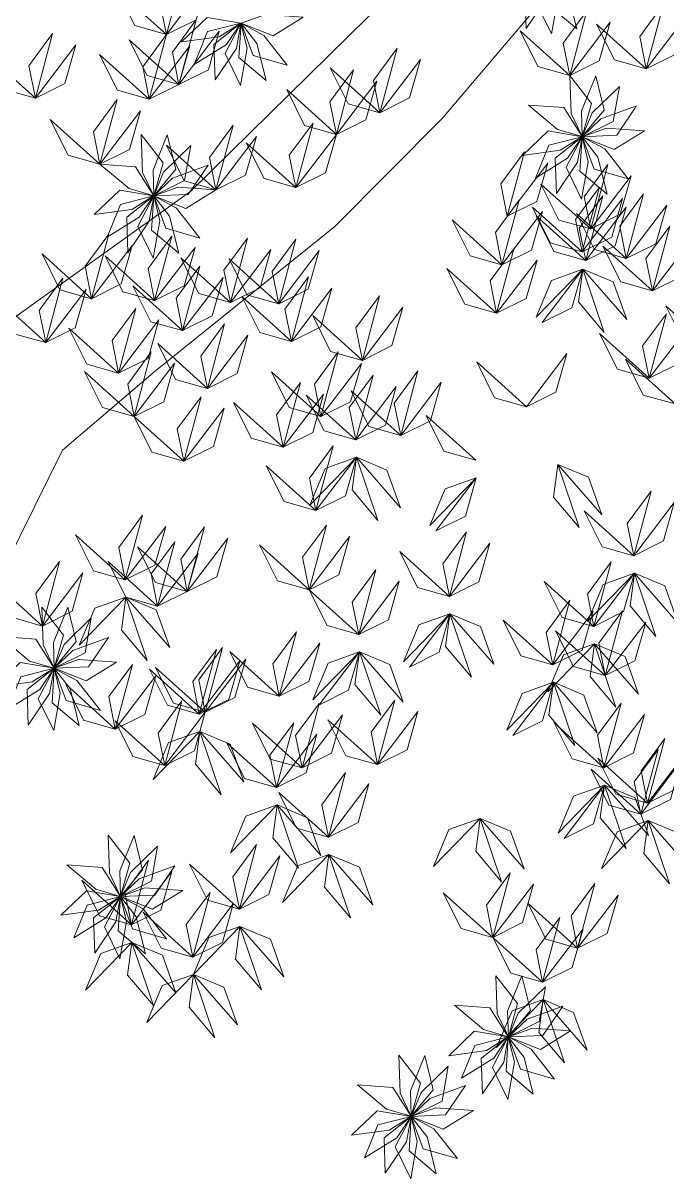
# Model space of a CAD drawing. Header units: inches. Extents: x -173 to 14008, y -3334 to 10368.
# Drawn here: x 9342 to 9399.7, y 554.3 to 658 of the extents above; entities that cross this region are included whole.
import ezdxf

# ---------------------------------------------------------------- set-up
doc = ezdxf.new("R2010")
doc.units = ezdxf.units.IN
doc.header["$MEASUREMENT"] = 0
doc.layers.add('ARREDAMENTO', color=8, linetype='Continuous', lineweight=18)

msp = doc.modelspace()

# ---------------------------------------------------------------- linework, layer by layer
at = {"layer": 'ARREDAMENTO', "linetype": 'Continuous', "lineweight": 0}
for points in [[(9385.27, 670.78), (9357, 642.95), (9337.07, 628.69)], [(9340.37, 609.36), (9345.48, 619.69), (9353.84, 626.82), (9369.91, 639.78), (9379.54, 649.48), (9391.1, 663.07)]]:
    msp.add_lwpolyline(points, dxfattribs=at)
at = {"layer": 'ARREDAMENTO', "lineweight": 0}
for points in [[(9354.82, 657), (9354.23, 659.9), (9356.36, 662.79), (9354.82, 657)], [(9354.82, 657), (9357.47, 658.32), (9358.45, 661.77), (9354.82, 657)], [(9387.07, 657.55), (9388.98, 660.37), (9389.38, 662.64), (9386.97, 660.73), (9387.07, 657.55)], [(9389.35, 657.05), (9389.94, 660.4), (9389.39, 662.64), (9387.96, 659.91), (9389.35, 657.05)], [(9391.63, 657.51), (9390.8, 660.82), (9389.39, 662.64), (9389.2, 659.56), (9391.63, 657.51)], [(9354.82, 657), (9351.97, 657.8), (9350.37, 661.02), (9354.82, 657)], [(9397.85, 653.92), (9397.27, 656.83), (9399.39, 659.72), (9397.85, 653.92)], [(9367.09, 658.57), (9363.69, 658.81), (9361.52, 658.02), (9364.38, 656.89), (9367.09, 658.57)], [(9390.99, 653.32), (9390.4, 656.23), (9392.53, 659.12), (9390.99, 653.32)], [(9397.85, 653.92), (9400.51, 655.24), (9401.48, 658.69), (9397.85, 653.92)], [(9355.93, 652.52), (9355.35, 655.43), (9357.47, 658.32), (9355.93, 652.52)], [(9356.16, 656.34), (9359.54, 656.81), (9361.5, 658.03), (9358.46, 658.54), (9356.16, 656.34)], [(9357.31, 654.31), (9360.2, 656.12), (9361.5, 658.03), (9358.51, 657.26), (9357.31, 654.31)], [(9359.19, 652.93), (9361.09, 655.75), (9361.5, 658.02), (9359.08, 656.11), (9359.19, 652.93)], [(9361.46, 652.42), (9362.05, 655.78), (9361.5, 658.02), (9360.07, 655.29), (9361.46, 652.42)], [(9363.75, 652.89), (9362.92, 656.2), (9361.51, 658.02), (9361.31, 654.94), (9363.75, 652.89)], [(9365.64, 654.24), (9363.54, 656.93), (9361.51, 658.02), (9362.59, 655.13), (9365.64, 654.24)], [(9390.99, 653.32), (9393.64, 654.64), (9394.62, 658.1), (9390.99, 653.32)], [(9397.85, 653.92), (9395, 654.73), (9393.4, 657.94), (9397.85, 653.92)], [(9343.06, 651.29), (9342.47, 654.2), (9344.6, 657.09), (9343.06, 651.29)], [(9353.28, 651.2), (9352.69, 654.11), (9354.82, 657), (9353.28, 651.2)], [(9355.93, 652.52), (9358.58, 653.84), (9359.56, 657.3), (9355.93, 652.52)], [(9390.99, 653.32), (9388.13, 654.13), (9386.53, 657.34), (9390.99, 653.32)], [(9343.06, 651.29), (9345.71, 652.61), (9346.69, 656.07), (9343.06, 651.29)], [(9355.93, 652.52), (9353.08, 653.33), (9351.48, 656.54), (9355.93, 652.52)], [(9353.28, 651.2), (9355.93, 652.52), (9356.91, 655.98), (9353.28, 651.2)], [(9373.97, 649.99), (9373.38, 652.89), (9375.51, 655.78), (9373.97, 649.99)], [(9343.06, 651.29), (9340.2, 652.1), (9338.6, 655.31), (9343.06, 651.29)], [(9353.28, 651.2), (9350.42, 652.01), (9348.82, 655.22), (9353.28, 651.2)], [(9373.97, 649.99), (9376.62, 651.31), (9377.6, 654.76), (9373.97, 649.99)], [(9370.06, 648.04), (9369.47, 650.95), (9371.6, 653.84), (9370.06, 648.04)], [(9373.97, 649.99), (9371.11, 650.79), (9369.51, 654), (9373.97, 649.99)], [(9370.06, 648.04), (9372.71, 649.36), (9373.69, 652.81), (9370.06, 648.04)], [(9390.99, 653.32), (9391.11, 649.92), (9392.11, 647.84), (9392.94, 650.81), (9390.99, 653.32)], [(9393.32, 653.3), (9392.04, 650.14), (9392.11, 647.84), (9394.08, 650.21), (9393.32, 653.3)], [(9370.06, 648.04), (9367.21, 648.85), (9365.61, 652.06), (9370.06, 648.04)], [(9395.44, 652.34), (9392.99, 649.97), (9392.12, 647.83), (9394.88, 649.21), (9395.44, 652.34)], [(9348.85, 645.37), (9348.27, 648.27), (9350.39, 651.16), (9348.85, 645.37)], [(9387.28, 650.67), (9389.89, 648.48), (9392.1, 647.84), (9390.45, 650.44), (9387.28, 650.67)], [(9396.98, 650.59), (9393.78, 649.43), (9392.12, 647.83), (9395.2, 647.96), (9396.98, 650.59)], [(9348.85, 645.37), (9346, 646.17), (9344.4, 649.39), (9348.85, 645.37)], [(9348.85, 645.37), (9351.51, 646.69), (9352.48, 650.14), (9348.85, 645.37)], [(9359.26, 643.07), (9358.68, 645.97), (9360.8, 648.86), (9359.26, 643.07)], [(9366.43, 643.27), (9365.84, 646.17), (9367.97, 649.06), (9366.43, 643.27)], [(9386.76, 646.14), (9390.14, 646.62), (9392.1, 647.83), (9389.06, 648.35), (9386.76, 646.14)], [(9397.69, 648.37), (9394.29, 648.61), (9392.12, 647.83), (9394.98, 646.69), (9397.69, 648.37)], [(9352.56, 648.02), (9352.68, 644.61), (9353.69, 642.53), (9354.52, 645.5), (9352.56, 648.02)], [(9354.89, 648), (9353.62, 644.84), (9353.69, 642.53), (9355.65, 644.91), (9354.89, 648)], [(9359.26, 643.07), (9361.92, 644.39), (9362.89, 647.84), (9359.26, 643.07)], [(9366.43, 643.27), (9363.58, 644.07), (9361.98, 647.29), (9366.43, 643.27)], [(9366.43, 643.27), (9369.08, 644.59), (9370.06, 648.04), (9366.43, 643.27)], [(9387.91, 644.11), (9390.8, 645.92), (9392.1, 647.83), (9389.11, 647.06), (9387.91, 644.11)], [(9389.79, 642.73), (9391.69, 645.55), (9392.1, 647.82), (9389.68, 645.91), (9389.79, 642.73)], [(9392.06, 642.23), (9392.65, 645.58), (9392.1, 647.82), (9390.67, 645.09), (9392.06, 642.23)], [(9394.35, 642.69), (9393.52, 646), (9392.11, 647.82), (9391.91, 644.74), (9394.35, 642.69)], [(9396.24, 644.05), (9394.14, 646.73), (9392.11, 647.82), (9393.19, 644.93), (9396.24, 644.05)], [(9357.01, 647.03), (9354.56, 644.66), (9353.69, 642.53), (9356.45, 643.9), (9357.01, 647.03)], [(9359.26, 643.07), (9356.41, 643.87), (9354.81, 647.08), (9359.26, 643.07)], [(9385.39, 640.69), (9384.8, 643.6), (9386.93, 646.49), (9385.39, 640.69)], [(9348.85, 645.37), (9351.46, 643.18), (9353.68, 642.53), (9352.03, 645.14), (9348.85, 645.37)], [(9358.56, 645.29), (9355.36, 644.12), (9353.69, 642.53), (9356.77, 642.65), (9358.56, 645.29)], [(9385.39, 640.69), (9388.04, 642.01), (9389.02, 645.46), (9385.39, 640.69)], [(9392.87, 639.55), (9392.28, 642.45), (9394.41, 645.34), (9392.87, 639.55)], [(9392.87, 639.55), (9395.52, 640.87), (9396.5, 644.32), (9392.87, 639.55)], [(9359.26, 643.07), (9355.86, 643.3), (9353.69, 642.52), (9356.56, 641.39), (9359.26, 643.07)], [(9392.87, 639.55), (9390.01, 640.35), (9388.41, 643.56), (9392.87, 639.55)], [(9392.1, 637.5), (9391.52, 640.41), (9393.65, 643.3), (9392.1, 637.5)], [(9348.34, 640.84), (9351.71, 641.31), (9353.67, 642.53), (9350.63, 643.04), (9348.34, 640.84)], [(9349.49, 638.81), (9352.38, 640.61), (9353.67, 642.52), (9350.69, 641.76), (9349.49, 638.81)], [(9351.36, 637.42), (9353.27, 640.25), (9353.68, 642.52), (9351.26, 640.6), (9351.36, 637.42)], [(9353.64, 636.92), (9354.23, 640.28), (9353.68, 642.52), (9352.25, 639.78), (9353.64, 636.92)], [(9355.92, 637.39), (9355.1, 640.69), (9353.68, 642.52), (9353.49, 639.44), (9355.92, 637.39)], [(9357.82, 638.74), (9355.72, 641.43), (9353.69, 642.52), (9354.76, 639.63), (9357.82, 638.74)], [(9384.91, 636.34), (9384.32, 639.25), (9386.45, 642.14), (9384.91, 636.34)], [(9392.42, 636.72), (9391.84, 639.63), (9393.96, 642.52), (9392.42, 636.72)], [(9392.1, 637.5), (9394.76, 638.82), (9395.73, 642.28), (9392.1, 637.5)], [(9396.06, 636.91), (9395.48, 639.81), (9397.61, 642.7), (9396.06, 636.91)], [(9384.91, 636.34), (9387.56, 637.66), (9388.54, 641.11), (9384.91, 636.34)], [(9392.1, 637.5), (9389.25, 638.31), (9387.65, 641.52), (9392.1, 637.5)], [(9392.42, 636.72), (9395.07, 638.05), (9396.05, 641.5), (9392.42, 636.72)], [(9396.06, 636.91), (9398.72, 638.23), (9399.69, 641.68), (9396.06, 636.91)], [(9384.91, 636.34), (9382.06, 637.15), (9380.46, 640.36), (9384.91, 636.34)], [(9392.42, 636.72), (9389.57, 637.53), (9387.97, 640.74), (9392.42, 636.72)], [(9396.06, 636.91), (9393.21, 637.71), (9391.61, 640.93), (9396.06, 636.91)], [(9348.11, 633.29), (9347.52, 636.2), (9349.65, 639.09), (9348.11, 633.29)], [(9398.42, 634), (9397.83, 636.9), (9399.96, 639.79), (9398.42, 634)], [(9348.11, 633.29), (9350.76, 634.62), (9351.74, 638.07), (9348.11, 633.29)], [(9353.76, 633.12), (9353.18, 636.02), (9355.31, 638.91), (9353.76, 633.12)], [(9360.56, 632.95), (9359.98, 635.85), (9362.1, 638.74), (9360.56, 632.95)], [(9364.89, 632.84), (9364.3, 635.74), (9366.43, 638.63), (9364.89, 632.84)], [(9398.42, 634), (9395.57, 634.8), (9393.97, 638.01), (9398.42, 634)], [(9398.42, 634), (9401.07, 635.32), (9402.05, 638.77), (9398.42, 634)], [(9348.11, 633.29), (9345.26, 634.1), (9343.66, 637.31), (9348.11, 633.29)], [(9353.76, 633.12), (9350.91, 633.92), (9349.31, 637.14), (9353.76, 633.12)], [(9353.76, 633.12), (9356.42, 634.44), (9357.39, 637.89), (9353.76, 633.12)], [(9360.56, 632.95), (9357.71, 633.75), (9356.11, 636.97), (9360.56, 632.95)], [(9360.56, 632.95), (9363.22, 634.27), (9364.19, 637.72), (9360.56, 632.95)], [(9364.89, 632.84), (9367.54, 634.16), (9368.52, 637.61), (9364.89, 632.84)], [(9384.43, 631.99), (9383.85, 634.89), (9385.97, 637.78), (9384.43, 631.99)], [(9356.27, 630.43), (9355.68, 633.33), (9357.81, 636.22), (9356.27, 630.43)], [(9364.89, 632.84), (9362.03, 633.64), (9360.44, 636.86), (9364.89, 632.84)], [(9384.43, 631.99), (9381.58, 632.79), (9379.98, 636.01), (9384.43, 631.99)], [(9384.43, 631.99), (9387.08, 633.31), (9388.06, 636.76), (9384.43, 631.99)], [(9392.16, 635.94), (9389.36, 634.94), (9387.98, 631.63), (9392.16, 635.94)], [(9388.52, 631.16), (9391.18, 632.48), (9392.16, 635.94), (9388.52, 631.16)], [(9392.16, 635.94), (9391.77, 633), (9394.08, 630.26), (9392.16, 635.94)], [(9392.16, 635.94), (9394.89, 634.8), (9396.1, 631.42), (9392.16, 635.94)], [(9343.99, 629.35), (9343.4, 632.25), (9345.53, 635.14), (9343.99, 629.35)], [(9356.27, 630.43), (9358.92, 631.75), (9359.9, 635.2), (9356.27, 630.43)], [(9366.03, 629.46), (9365.44, 632.36), (9367.57, 635.25), (9366.03, 629.46)], [(9343.99, 629.35), (9346.64, 630.67), (9347.62, 634.12), (9343.99, 629.35)], [(9356.27, 630.43), (9353.41, 631.23), (9351.81, 634.44), (9356.27, 630.43)], [(9366.03, 629.46), (9368.68, 630.78), (9369.66, 634.23), (9366.03, 629.46)], [(9343.99, 629.35), (9341.13, 630.15), (9339.53, 633.36), (9343.99, 629.35)], [(9366.03, 629.46), (9363.18, 630.26), (9361.58, 633.48), (9366.03, 629.46)], [(9372.39, 627.76), (9371.8, 630.67), (9373.93, 633.56), (9372.39, 627.76)], [(9350.52, 626.62), (9349.94, 629.53), (9352.07, 632.42), (9350.52, 626.62)], [(9350.52, 626.62), (9349.94, 629.53), (9352.07, 632.42), (9350.52, 626.62)], [(9372.39, 627.76), (9369.54, 628.57), (9367.94, 631.78), (9372.39, 627.76)], [(9372.39, 627.76), (9375.04, 629.08), (9376.02, 632.54), (9372.39, 627.76)], [(9398.12, 626.16), (9397.53, 629.06), (9399.66, 631.95), (9398.12, 626.16)], [(9404.07, 628.62), (9401.21, 629.43), (9399.61, 632.64), (9404.07, 628.62)], [(9350.52, 626.62), (9347.67, 627.43), (9346.07, 630.64), (9350.52, 626.62)], [(9350.52, 626.62), (9347.67, 627.43), (9346.07, 630.64), (9350.52, 626.62)], [(9350.52, 626.62), (9353.18, 627.94), (9354.15, 631.4), (9350.52, 626.62)], [(9350.52, 626.62), (9353.18, 627.94), (9354.15, 631.4), (9350.52, 626.62)], [(9358.5, 625.24), (9357.91, 628.15), (9360.04, 631.04), (9358.5, 625.24)], [(9398.12, 626.16), (9400.77, 627.48), (9401.75, 630.93), (9398.12, 626.16)], [(9358.5, 625.24), (9361.15, 626.57), (9362.13, 630.02), (9358.5, 625.24)], [(9398.12, 626.16), (9395.27, 626.96), (9393.67, 630.18), (9398.12, 626.16)], [(9358.5, 625.24), (9355.64, 626.05), (9354.04, 629.26), (9358.5, 625.24)], [(9351.92, 622.73), (9351.34, 625.63), (9353.46, 628.52), (9351.92, 622.73)], [(9368.68, 622.72), (9368.1, 625.63), (9370.22, 628.52), (9368.68, 622.72)], [(9387.1, 623.6), (9384.25, 624.41), (9382.65, 627.62), (9387.1, 623.6)], [(9387.1, 623.6), (9389.75, 624.92), (9390.73, 628.37), (9387.1, 623.6)], [(9400.44, 623.85), (9397.58, 624.65), (9395.98, 627.87), (9400.44, 623.85)], [(9351.92, 622.73), (9349.07, 623.53), (9347.47, 626.75), (9351.92, 622.73)], [(9351.92, 622.73), (9354.57, 624.05), (9355.55, 627.5), (9351.92, 622.73)], [(9368.68, 622.72), (9365.83, 623.53), (9364.23, 626.74), (9368.68, 622.72)], [(9368.68, 622.72), (9371.34, 624.04), (9372.31, 627.49), (9368.68, 622.72)], [(9375.83, 621.02), (9375.25, 623.93), (9377.38, 626.82), (9375.83, 621.02)], [(9365.28, 619.97), (9364.7, 622.87), (9366.83, 625.76), (9365.28, 619.97)], [(9371.8, 620.63), (9371.22, 623.54), (9373.35, 626.43), (9371.8, 620.63)], [(9375.83, 621.02), (9378.49, 622.34), (9379.46, 625.79), (9375.83, 621.02)], [(9356.37, 618.71), (9355.79, 621.61), (9357.92, 624.5), (9356.37, 618.71)], [(9365.28, 619.97), (9367.94, 621.29), (9368.91, 624.74), (9365.28, 619.97)], [(9371.8, 620.63), (9368.95, 621.44), (9367.35, 624.65), (9371.8, 620.63)], [(9375.83, 621.02), (9372.98, 621.83), (9371.38, 625.04), (9375.83, 621.02)], [(9371.8, 620.63), (9374.46, 621.95), (9375.43, 625.41), (9371.8, 620.63)], [(9356.37, 618.71), (9359.03, 620.03), (9360, 623.48), (9356.37, 618.71)], [(9365.28, 619.97), (9362.43, 620.77), (9360.83, 623.99), (9365.28, 619.97)], [(9356.37, 618.71), (9353.52, 619.51), (9351.92, 622.73), (9356.37, 618.71)], [(9382.56, 618.8), (9379.7, 619.61), (9378.1, 622.82), (9382.56, 618.8)], [(9368.22, 614.29), (9367.64, 617.2), (9369.77, 620.09), (9368.22, 614.29)], [(9368.22, 614.29), (9365.37, 615.1), (9363.77, 618.31), (9368.22, 614.29)], [(9371.86, 619.06), (9369.06, 618.07), (9367.68, 614.76), (9371.86, 619.06)], [(9368.22, 614.29), (9370.88, 615.61), (9371.86, 619.06), (9368.22, 614.29)], [(9368.22, 614.29), (9370.88, 615.61), (9371.86, 619.06), (9368.22, 614.29)], [(9371.86, 619.06), (9371.47, 616.13), (9373.78, 613.38), (9371.86, 619.06)], [(9371.86, 619.06), (9374.59, 617.92), (9375.8, 614.54), (9371.86, 619.06)], [(9389.93, 618.43), (9389.54, 615.49), (9391.85, 612.75), (9389.93, 618.43)], [(9389.93, 618.43), (9392.66, 617.29), (9393.87, 613.91), (9389.93, 618.43)], [(9382.61, 617.23), (9379.82, 616.24), (9378.43, 612.93), (9382.61, 617.23)], [(9378.98, 612.46), (9381.63, 613.78), (9382.61, 617.23), (9378.98, 612.46)], [(9396.74, 610.23), (9396.15, 613.13), (9398.28, 616.02), (9396.74, 610.23)], [(9396.74, 610.23), (9393.89, 611.03), (9392.29, 614.25), (9396.74, 610.23)], [(9396.74, 610.23), (9399.39, 611.55), (9400.37, 615), (9396.74, 610.23)], [(9351.13, 608.07), (9350.54, 610.97), (9352.67, 613.86), (9351.13, 608.07)], [(9351.13, 608.07), (9348.27, 608.88), (9346.67, 612.09), (9351.13, 608.07)], [(9351.13, 608.07), (9353.78, 609.39), (9354.76, 612.84), (9351.13, 608.07)], [(9356.69, 607.02), (9356.1, 609.92), (9358.23, 612.81), (9356.69, 607.02)], [(9367.62, 607.18), (9367.03, 610.09), (9369.16, 612.98), (9367.62, 607.18)], [(9380.2, 606.58), (9379.61, 609.49), (9381.74, 612.38), (9380.2, 606.58)], [(9356.69, 607.02), (9353.83, 607.82), (9352.23, 611.04), (9356.69, 607.02)], [(9354.03, 605.69), (9353.45, 608.6), (9355.57, 611.49), (9354.03, 605.69)], [(9356.69, 607.02), (9359.34, 608.34), (9360.32, 611.79), (9356.69, 607.02)], [(9367.62, 607.18), (9364.77, 607.99), (9363.17, 611.2), (9367.62, 607.18)], [(9367.62, 607.18), (9370.27, 608.51), (9371.25, 611.96), (9367.62, 607.18)], [(9380.2, 606.58), (9382.85, 607.9), (9383.83, 611.36), (9380.2, 606.58)], [(9354.03, 605.69), (9356.69, 607.02), (9357.66, 610.47), (9354.03, 605.69)], [(9380.2, 606.58), (9377.35, 607.39), (9375.75, 610.6), (9380.2, 606.58)], [(9343.69, 603.92), (9343.11, 606.83), (9345.23, 609.72), (9343.69, 603.92)], [(9354.03, 605.69), (9351.18, 606.5), (9349.58, 609.71), (9354.03, 605.69)], [(9372.07, 603.17), (9371.49, 606.07), (9373.61, 608.96), (9372.07, 603.17)], [(9393.16, 603.89), (9392.58, 606.79), (9394.7, 609.68), (9393.16, 603.89)], [(9343.69, 603.92), (9340.84, 604.73), (9339.24, 607.94), (9343.69, 603.92)], [(9343.69, 603.92), (9346.35, 605.24), (9347.32, 608.69), (9343.69, 603.92)], [(9372.07, 603.17), (9374.72, 604.49), (9375.7, 607.94), (9372.07, 603.17)], [(9393.16, 603.89), (9390.31, 604.69), (9388.71, 607.91), (9393.16, 603.89)], [(9396.79, 608.66), (9394, 607.66), (9392.62, 604.35), (9396.79, 608.66)], [(9393.16, 603.89), (9395.81, 605.21), (9396.79, 608.66), (9393.16, 603.89)], [(9396.79, 608.66), (9396.4, 605.72), (9398.72, 602.98), (9396.79, 608.66)], [(9396.79, 608.66), (9399.53, 607.52), (9400.73, 604.14), (9396.79, 608.66)], [(9372.07, 603.17), (9369.22, 603.97), (9367.62, 607.18), (9372.07, 603.17)], [(9351.18, 606.5), (9348.39, 605.51), (9347, 602.19), (9351.18, 606.5)], [(9351.18, 606.5), (9350.79, 603.56), (9353.1, 600.82), (9351.18, 606.5)], [(9351.18, 606.5), (9353.91, 605.36), (9355.12, 601.98), (9351.18, 606.5)], [(9389.46, 600.43), (9388.88, 603.34), (9391.01, 606.23), (9389.46, 600.43)], [(9343.63, 605.62), (9343.75, 602.22), (9344.76, 600.14), (9345.59, 603.11), (9343.63, 605.62)], [(9345.96, 605.6), (9344.69, 602.44), (9344.76, 600.14), (9346.73, 602.52), (9345.96, 605.6)], [(9380.25, 605.01), (9377.46, 604.02), (9376.08, 600.71), (9380.25, 605.01)], [(9376.62, 600.24), (9379.27, 601.56), (9380.25, 605.01), (9376.62, 600.24)], [(9380.25, 605.01), (9379.86, 602.08), (9382.18, 599.33), (9380.25, 605.01)], [(9380.25, 605.01), (9382.99, 603.87), (9384.19, 600.49), (9380.25, 605.01)], [(9389.46, 600.43), (9392.12, 601.75), (9393.09, 605.21), (9389.46, 600.43)], [(9394.18, 599.48), (9393.59, 602.39), (9395.72, 605.28), (9394.18, 599.48)], [(9348.08, 604.64), (9345.63, 602.27), (9344.76, 600.14), (9347.52, 601.51), (9348.08, 604.64)], [(9389.46, 600.43), (9386.61, 601.24), (9385.01, 604.45), (9389.46, 600.43)], [(9394.18, 599.48), (9396.83, 600.8), (9397.81, 604.25), (9394.18, 599.48)], [(9339.92, 602.97), (9342.53, 600.78), (9344.75, 600.14), (9343.1, 602.74), (9339.92, 602.97)], [(9349.63, 602.89), (9346.43, 601.73), (9344.76, 600.13), (9347.84, 600.26), (9349.63, 602.89)], [(9364.94, 597.62), (9364.36, 600.52), (9366.48, 603.41), (9364.94, 597.62)], [(9394.18, 599.48), (9391.32, 600.29), (9389.72, 603.5), (9394.18, 599.48)], [(9357.75, 596.02), (9357.17, 598.93), (9359.3, 601.82), (9357.75, 596.02)], [(9358.3, 596.18), (9357.71, 599.09), (9359.84, 601.98), (9358.3, 596.18)], [(9364.94, 597.62), (9362.09, 598.42), (9360.49, 601.64), (9364.94, 597.62)], [(9364.94, 597.62), (9367.6, 598.94), (9368.57, 602.39), (9364.94, 597.62)], [(9372.12, 601.6), (9369.33, 600.6), (9367.95, 597.29), (9372.12, 601.6)], [(9368.49, 596.82), (9371.15, 598.15), (9372.12, 601.6), (9368.49, 596.82)], [(9372.12, 601.6), (9371.73, 598.66), (9374.05, 595.92), (9372.12, 601.6)], [(9372.12, 601.6), (9374.86, 600.46), (9376.06, 597.08), (9372.12, 601.6)], [(9393.21, 602.32), (9390.42, 601.32), (9389.04, 598.01), (9393.21, 602.32)], [(9393.21, 602.32), (9392.82, 599.38), (9395.14, 596.64), (9393.21, 602.32)], [(9393.21, 602.32), (9395.95, 601.18), (9397.15, 597.8), (9393.21, 602.32)], [(9339.41, 598.44), (9342.78, 598.92), (9344.74, 600.13), (9341.7, 600.65), (9339.41, 598.44)], [(9350.33, 600.67), (9346.93, 600.91), (9344.76, 600.13), (9347.63, 598.99), (9350.33, 600.67)], [(9357.75, 596.02), (9360.41, 597.34), (9361.39, 600.79), (9357.75, 596.02)], [(9358.3, 596.18), (9360.95, 597.5), (9361.93, 600.95), (9358.3, 596.18)], [(9340.56, 596.42), (9343.45, 598.22), (9344.74, 600.13), (9341.76, 599.36), (9340.56, 596.42)], [(9342.43, 595.03), (9344.34, 597.86), (9344.75, 600.13), (9342.33, 598.21), (9342.43, 595.03)], [(9344.71, 594.53), (9345.3, 597.88), (9344.75, 600.12), (9343.32, 597.39), (9344.71, 594.53)], [(9346.99, 594.99), (9346.17, 598.3), (9344.75, 600.12), (9344.56, 597.04), (9346.99, 594.99)], [(9348.89, 596.35), (9346.79, 599.03), (9344.76, 600.12), (9345.83, 597.23), (9348.89, 596.35)], [(9350.23, 594.67), (9349.64, 597.58), (9351.77, 600.47), (9350.23, 594.67)], [(9357.75, 596.02), (9354.9, 596.83), (9353.3, 600.04), (9357.75, 596.02)], [(9358.3, 596.18), (9355.44, 596.99), (9353.84, 600.2), (9358.3, 596.18)], [(9350.23, 594.67), (9347.38, 595.48), (9345.78, 598.69), (9350.23, 594.67)], [(9350.23, 594.67), (9352.88, 595.99), (9353.86, 599.45), (9350.23, 594.67)], [(9389.52, 598.87), (9386.72, 597.87), (9385.34, 594.56), (9389.52, 598.87)], [(9385.88, 594.09), (9388.54, 595.41), (9389.52, 598.87), (9385.88, 594.09)], [(9389.52, 598.87), (9389.13, 595.93), (9391.44, 593.19), (9389.52, 598.87)], [(9389.52, 598.87), (9392.25, 597.72), (9393.46, 594.34), (9389.52, 598.87)], [(9354.66, 591.41), (9354.08, 594.31), (9356.21, 597.2), (9354.66, 591.41)], [(9366.98, 591.18), (9366.4, 594.08), (9368.52, 596.97), (9366.98, 591.18)], [(9373.75, 591.48), (9373.17, 594.38), (9375.29, 597.27), (9373.75, 591.48)], [(9394.06, 591.2), (9393.47, 594.11), (9395.6, 597), (9394.06, 591.2)], [(9354.66, 591.41), (9351.81, 592.21), (9350.21, 595.42), (9354.66, 591.41)], [(9354.66, 591.41), (9357.32, 592.73), (9358.3, 596.18), (9354.66, 591.41)], [(9366.98, 591.18), (9369.63, 592.5), (9370.61, 595.95), (9366.98, 591.18)], [(9373.75, 591.48), (9370.9, 592.28), (9369.3, 595.5), (9373.75, 591.48)], [(9373.75, 591.48), (9376.4, 592.8), (9377.38, 596.25), (9373.75, 591.48)], [(9394.06, 591.2), (9396.71, 592.53), (9397.69, 595.98), (9394.06, 591.2)], [(9357.81, 594.45), (9355.01, 593.46), (9353.63, 590.15), (9357.81, 594.45)], [(9357.81, 594.45), (9357.42, 591.51), (9359.73, 588.77), (9357.81, 594.45)], [(9357.81, 594.45), (9360.54, 593.31), (9361.75, 589.93), (9357.81, 594.45)], [(9366.98, 591.18), (9364.13, 591.98), (9362.53, 595.2), (9366.98, 591.18)], [(9364.68, 589.43), (9364.1, 592.34), (9366.23, 595.23), (9364.68, 589.43)], [(9394.06, 591.2), (9391.2, 592.01), (9389.6, 595.22), (9394.06, 591.2)], [(9364.68, 589.43), (9361.83, 590.24), (9360.23, 593.45), (9364.68, 589.43)], [(9364.68, 589.43), (9367.34, 590.75), (9368.32, 594.2), (9364.68, 589.43)], [(9397.98, 588.03), (9397.39, 590.93), (9399.52, 593.82), (9397.98, 588.03)], [(9397.37, 587.04), (9396.78, 589.94), (9398.91, 592.83), (9397.37, 587.04)], [(9397.98, 588.03), (9400.63, 589.35), (9401.61, 592.8), (9397.98, 588.03)], [(9397.98, 588.03), (9395.12, 588.83), (9393.52, 592.05), (9397.98, 588.03)], [(9397.37, 587.04), (9400.02, 588.36), (9401, 591.81), (9397.37, 587.04)], [(9369.34, 584.97), (9368.76, 587.88), (9370.88, 590.77), (9369.34, 584.97)], [(9397.37, 587.04), (9394.51, 587.84), (9392.91, 591.06), (9397.37, 587.04)], [(9369.34, 584.97), (9372, 586.3), (9372.97, 589.75), (9369.34, 584.97)], [(9394.11, 589.64), (9391.32, 588.64), (9389.94, 585.33), (9394.11, 589.64)], [(9390.48, 584.86), (9393.13, 586.18), (9394.11, 589.64), (9390.48, 584.86)], [(9394.11, 589.64), (9393.72, 586.7), (9396.04, 583.96), (9394.11, 589.64)], [(9394.11, 589.64), (9396.85, 588.5), (9398.05, 585.12), (9394.11, 589.64)], [(9369.34, 584.97), (9366.49, 585.78), (9364.89, 588.99), (9369.34, 584.97)], [(9364.74, 587.86), (9361.94, 586.87), (9360.56, 583.56), (9364.74, 587.86)], [(9364.74, 587.86), (9364.35, 584.92), (9366.66, 582.18), (9364.74, 587.86)], [(9364.74, 587.86), (9367.47, 586.72), (9368.68, 583.34), (9364.74, 587.86)], [(9382.95, 586.65), (9380.15, 585.65), (9378.77, 582.34), (9382.95, 586.65)], [(9382.95, 586.65), (9382.56, 583.71), (9384.87, 580.97), (9382.95, 586.65)], [(9382.95, 586.65), (9385.68, 585.51), (9386.89, 582.13), (9382.95, 586.65)], [(9398.03, 586.46), (9395.24, 585.46), (9393.85, 582.15), (9398.03, 586.46)], [(9398.03, 586.46), (9397.64, 583.52), (9399.95, 580.78), (9398.03, 586.46)], [(9398.03, 586.46), (9400.76, 585.32), (9401.97, 581.94), (9398.03, 586.46)], [(9349.58, 585.14), (9349.7, 581.73), (9350.7, 579.66), (9351.53, 582.63), (9349.58, 585.14)], [(9351.91, 585.12), (9350.63, 581.96), (9350.71, 579.65), (9352.67, 582.03), (9351.91, 585.12)], [(9354.03, 584.15), (9351.58, 581.79), (9350.71, 579.65), (9353.47, 581.02), (9354.03, 584.15)], [(9361.36, 578.52), (9360.77, 581.42), (9362.9, 584.31), (9361.36, 578.52)], [(9361.36, 578.52), (9364.01, 579.84), (9364.99, 583.29), (9361.36, 578.52)], [(9369.39, 583.41), (9366.6, 582.41), (9365.22, 579.1), (9369.39, 583.41)], [(9369.39, 583.41), (9369, 580.47), (9371.32, 577.73), (9369.39, 583.41)], [(9369.39, 583.41), (9372.13, 582.27), (9373.34, 578.89), (9369.39, 583.41)], [(9345.87, 582.49), (9348.48, 580.3), (9350.69, 579.65), (9349.04, 582.26), (9345.87, 582.49)], [(9355.58, 582.41), (9352.37, 581.24), (9350.71, 579.65), (9353.79, 579.78), (9355.58, 582.41)], [(9351.67, 577.1), (9351.08, 580.01), (9353.21, 582.9), (9351.67, 577.1)], [(9361.36, 578.52), (9358.5, 579.32), (9356.9, 582.54), (9361.36, 578.52)], [(9351.67, 577.1), (9348.82, 577.91), (9347.22, 581.12), (9351.67, 577.1)], [(9351.67, 577.1), (9354.32, 578.42), (9355.3, 581.88), (9351.67, 577.1)], [(9384.1, 575.97), (9383.52, 578.88), (9385.65, 581.77), (9384.1, 575.97)], [(9345.35, 577.96), (9348.73, 578.43), (9350.69, 579.65), (9347.65, 580.16), (9345.35, 577.96)], [(9356.28, 580.19), (9352.88, 580.43), (9350.71, 579.64), (9353.58, 578.51), (9356.28, 580.19)], [(9357.18, 574.21), (9356.6, 577.12), (9358.73, 580.01), (9357.18, 574.21)], [(9384.1, 575.97), (9381.25, 576.78), (9379.65, 579.99), (9384.1, 575.97)], [(9384.1, 575.97), (9386.76, 577.3), (9387.73, 580.75), (9384.1, 575.97)], [(9391.7, 575), (9391.11, 577.91), (9393.24, 580.8), (9391.7, 575)], [(9346.5, 575.93), (9349.39, 577.74), (9350.69, 579.64), (9347.7, 578.88), (9346.5, 575.93)], [(9348.38, 574.55), (9350.28, 577.37), (9350.69, 579.64), (9348.27, 577.73), (9348.38, 574.55)], [(9350.65, 574.04), (9351.25, 577.4), (9350.7, 579.64), (9349.27, 576.91), (9350.65, 574.04)], [(9352.94, 574.51), (9352.11, 577.82), (9350.7, 579.64), (9350.5, 576.56), (9352.94, 574.51)], [(9354.83, 575.86), (9352.74, 578.55), (9350.7, 579.64), (9351.78, 576.75), (9354.83, 575.86)], [(9357.18, 574.21), (9359.84, 575.53), (9360.81, 578.98), (9357.18, 574.21)], [(9391.7, 575), (9388.85, 575.81), (9387.25, 579.02), (9391.7, 575)], [(9391.7, 575), (9394.35, 576.32), (9395.33, 579.78), (9391.7, 575)], [(9357.18, 574.21), (9354.33, 575.02), (9352.73, 578.23), (9357.18, 574.21)], [(9388.56, 571.96), (9387.97, 574.86), (9390.1, 577.75), (9388.56, 571.96)], [(9361.41, 576.95), (9358.62, 575.96), (9357.23, 572.64), (9361.41, 576.95)], [(9361.41, 576.95), (9361.02, 574.01), (9363.33, 571.27), (9361.41, 576.95)], [(9361.41, 576.95), (9364.14, 575.81), (9365.35, 572.43), (9361.41, 576.95)], [(9388.56, 571.96), (9391.21, 573.28), (9392.19, 576.73), (9388.56, 571.96)], [(9388.56, 571.96), (9385.7, 572.76), (9384.1, 575.97), (9388.56, 571.96)], [(9351.72, 575.53), (9348.93, 574.54), (9347.55, 571.23), (9351.72, 575.53)], [(9351.72, 575.53), (9351.33, 572.6), (9353.65, 569.85), (9351.72, 575.53)], [(9351.72, 575.53), (9354.46, 574.39), (9355.66, 571.01), (9351.72, 575.53)], [(9357.23, 572.64), (9354.44, 571.65), (9353.06, 568.34), (9357.23, 572.64)], [(9357.23, 572.64), (9356.85, 569.7), (9359.16, 566.96), (9357.23, 572.64)], [(9357.23, 572.64), (9359.97, 571.5), (9361.18, 568.12), (9357.23, 572.64)], [(9384.36, 572.54), (9384.48, 569.13), (9385.49, 567.05), (9386.32, 570.03), (9384.36, 572.54)], [(9386.69, 572.52), (9385.42, 569.36), (9385.49, 567.05), (9387.46, 569.43), (9386.69, 572.52)], [(9388.82, 571.55), (9386.36, 569.19), (9385.49, 567.05), (9388.26, 568.42), (9388.82, 571.55)], [(9380.65, 569.89), (9383.26, 567.7), (9385.48, 567.05), (9383.83, 569.66), (9380.65, 569.89)], [(9388.61, 570.39), (9385.82, 569.39), (9384.43, 566.08), (9388.61, 570.39)], [(9390.36, 569.81), (9387.16, 568.64), (9385.49, 567.05), (9388.58, 567.18), (9390.36, 569.81)], [(9388.61, 570.39), (9388.22, 567.45), (9390.53, 564.71), (9388.61, 570.39)], [(9388.61, 570.39), (9391.34, 569.25), (9392.55, 565.87), (9388.61, 570.39)], [(9380.14, 565.36), (9383.52, 565.83), (9385.48, 567.05), (9382.43, 567.56), (9380.14, 565.36)], [(9391.06, 567.59), (9387.66, 567.82), (9385.49, 567.04), (9388.36, 565.91), (9391.06, 567.59)], [(9381.29, 563.33), (9384.18, 565.14), (9385.48, 567.04), (9382.49, 566.28), (9381.29, 563.33)], [(9383.16, 561.94), (9385.07, 564.77), (9385.48, 567.04), (9383.06, 565.12), (9383.16, 561.94)], [(9385.44, 561.44), (9386.03, 564.8), (9385.48, 567.04), (9384.05, 564.3), (9385.44, 561.44)], [(9387.72, 561.91), (9386.9, 565.21), (9385.48, 567.04), (9385.29, 563.96), (9387.72, 561.91)], [(9389.62, 563.26), (9387.52, 565.95), (9385.49, 567.04), (9386.56, 564.15), (9389.62, 563.26)], [(9375.65, 565.4), (9375.77, 561.99), (9376.78, 559.92), (9377.61, 562.89), (9375.65, 565.4)], [(9377.98, 565.38), (9376.71, 562.22), (9376.78, 559.92), (9378.75, 562.29), (9377.98, 565.38)], [(9380.1, 564.42), (9377.65, 562.05), (9376.78, 559.91), (9379.54, 561.28), (9380.1, 564.42)], [(9371.94, 562.75), (9374.55, 560.56), (9376.77, 559.92), (9375.12, 562.52), (9371.94, 562.75)], [(9381.65, 562.67), (9378.45, 561.51), (9376.78, 559.91), (9379.86, 560.04), (9381.65, 562.67)], [(9371.43, 558.22), (9374.8, 558.69), (9376.76, 559.91), (9373.72, 560.42), (9371.43, 558.22)], [(9382.35, 560.45), (9378.95, 560.69), (9376.78, 559.91), (9379.65, 558.77), (9382.35, 560.45)], [(9372.58, 556.19), (9375.47, 558), (9376.76, 559.91), (9373.78, 559.14), (9372.58, 556.19)], [(9374.45, 554.81), (9376.36, 557.63), (9376.77, 559.9), (9374.35, 557.99), (9374.45, 554.81)], [(9376.73, 554.3), (9377.32, 557.66), (9376.77, 559.9), (9375.34, 557.17), (9376.73, 554.3)], [(9379.01, 554.77), (9378.19, 558.08), (9376.77, 559.9), (9376.58, 556.82), (9379.01, 554.77)], [(9380.91, 556.12), (9378.81, 558.81), (9376.78, 559.9), (9377.85, 557.01), (9380.91, 556.12)]]:
    msp.add_lwpolyline(points, dxfattribs=at)

doc.saveas('drawing.dxf')
